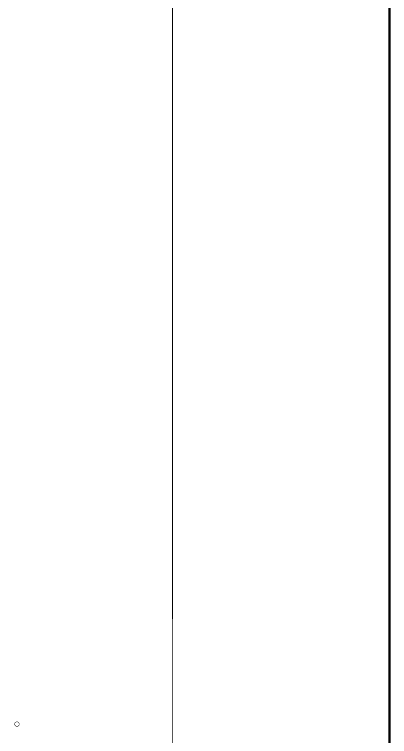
# Paper-space layout 'Лист1' of a CAD drawing. Header units: millimetres. Extents: x 20 to 579, y 6 to 381.
# Drawn here: x 537.2 to 579.1, y 257 to 337.8 of the extents above; entities that cross this region are included whole.
import ezdxf

# ---------------------------------------------------------------- set-up
doc = ezdxf.new("R2010")
doc.units = ezdxf.units.MM
doc.layers.add('DrillDrawing', color=1, linetype='Continuous')
doc.layers.add('Mechanical15', color=56, linetype='Continuous')
doc.layers.add('СхемаЕлПринц', color=7, linetype='Continuous', lineweight=50, true_color=0x000000)

psp = doc.layouts.new('Лист1')

# ---------------------------------------------------------------- linework, layer by layer
at = {"layer": 'DrillDrawing'}
for points, const_width in [([(537.222, 258.417, -1), (537.73, 258.417, -1)], 0.0508), ([(537.235, 258.417, -1), (537.209, 258.417, -1)], 0.0254), ([(537.743, 258.417, -1), (537.717, 258.417, -1)], 0.0254)]:
    psp.add_lwpolyline(points, format="xyb", close=True, dxfattribs=dict(at, const_width=const_width))
at = {"layer": 'Mechanical15', "const_width": 0.1}
psp.add_lwpolyline([(554.878, 245.021), (554.866, 350.166)], dxfattribs=at)
at = {"layer": 'СхемаЕлПринц'}
psp.add_line((579.123, 5.634), (579.123, 381.047), dxfattribs=at)

doc.saveas('drawing.dxf')
